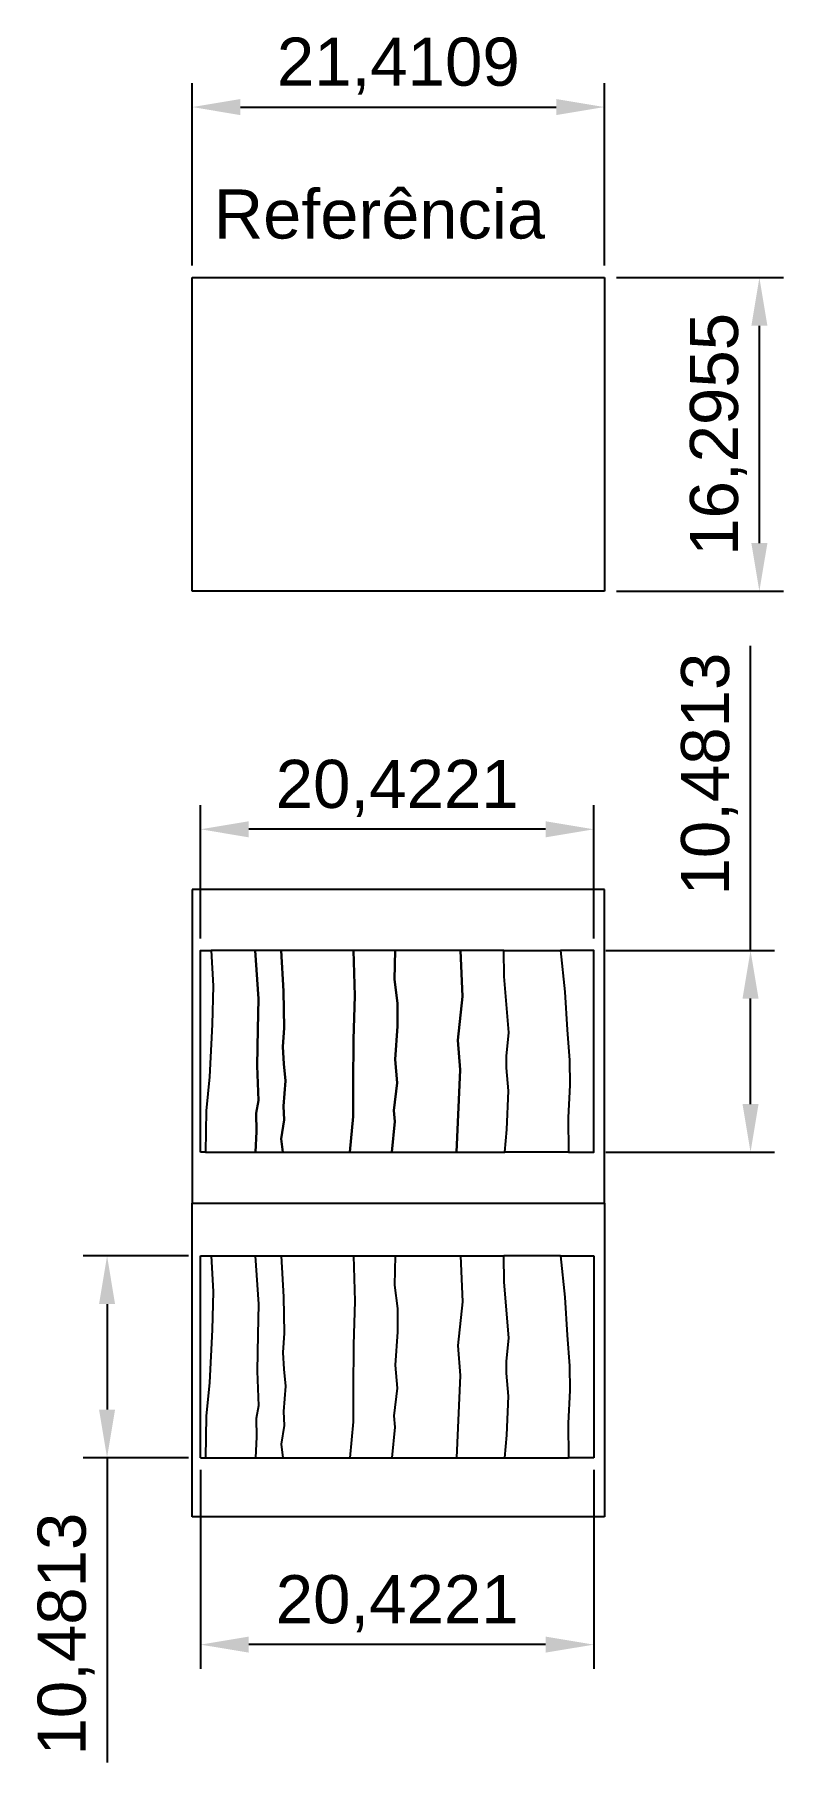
# Model space of a CAD drawing. Header units: millimetres. Extents: x -8.6 to 30.3, y -42.2 to 47.6.
import ezdxf

# ---------------------------------------------------------------- set-up
doc = ezdxf.new("R2010")
doc.units = ezdxf.units.MM
doc.styles.get("Standard").update_dxf_attribs({"font": 'arial.ttf'})
doc.dimstyles.new('ISO-25', dxfattribs={"dimtxt": 2.5, "dimasz": 2.5, "dimexe": 1.25, "dimexo": 0.625, "dimtad": 1, "dimdec": 4, "dimtxsty": 'Standard', "dimcen": 2.5, "dimadec": 0, "dimazin": 0, "dimtfac": 1, "dimtdec": 4, "dimtmove": 0, "dimatfit": 3, "dimfxl": 1, "dimarcsym": 0})
picture_1 = doc.add_image_def('image1.tif', size_in_pixel=(1624, 1236))
picture_2 = doc.add_image_def('image2.tif', size_in_pixel=(1624, 1236))

# ---------------------------------------------------------------- blocks, each defined once
blk = doc.blocks.new('*D1')
at = {"color": 0, "lineweight": -2, "transparency": 16777216}
for p, q in [((21.601, 34.965), (30.281, 34.965)), ((29.031, 21.17), (29.031, 32.465)), ((21.601, 18.67), (30.281, 18.67))]:
    blk.add_line(p, q, dxfattribs=at)
at = {"color": 0, "transparency": 16777216}
for points in [[(28.615, 32.465), (29.448, 32.465), (29.031, 34.965)], [(28.615, 21.17), (29.448, 21.17), (29.031, 18.67)]]:
    blk.add_solid(points, dxfattribs=at)
at = {"layer": 'Defpoints', "color": 0, "transparency": 16777216}
for p in [(20.976, 34.965), (29.031, 34.965), (20.976, 18.67)]:
    blk.add_point(p, dxfattribs=at)
at = {"color": 0, "transparency": 16777216, "insert": (26.904, 26.818), "char_height": 2.5, "attachment_point": 5, "rotation": 90}
blk.add_mtext('16,2955', dxfattribs=at)
blk = doc.blocks.new('*D2')
at = {"color": 0, "lineweight": -2, "transparency": 16777216}
for p, q in [((-0.435, 35.59), (-0.435, 45.075)), ((20.976, 35.59), (20.976, 45.075)), ((2.065, 43.825), (18.476, 43.825))]:
    blk.add_line(p, q, dxfattribs=at)
at = {"color": 0, "transparency": 16777216}
for points in [[(2.065, 44.242), (2.065, 43.408), (-0.435, 43.825)], [(18.476, 44.242), (18.476, 43.408), (20.976, 43.825)]]:
    blk.add_solid(points, dxfattribs=at)
at = {"layer": 'Defpoints', "color": 0, "transparency": 16777216}
for p in [(20.976, 43.825), (-0.435, 34.965), (20.976, 34.965)]:
    blk.add_point(p, dxfattribs=at)
at = {"color": 0, "transparency": 16777216, "insert": (10.27, 45.952), "char_height": 2.5, "attachment_point": 5}
blk.add_mtext('21,4109', dxfattribs=at)
blk = doc.blocks.new('*D5')
at = {"color": 0, "lineweight": -2, "transparency": 16777216}
for p, q in [((0, -26.977), (0, -37.317)), ((20.422, -26.977), (20.422, -37.317)), ((17.922, -36.067), (2.5, -36.067))]:
    blk.add_line(p, q, dxfattribs=at)
at = {"color": 0, "transparency": 16777216}
for points in [[(2.5, -35.65), (2.5, -36.483), (0, -36.067)], [(17.922, -35.65), (17.922, -36.483), (20.422, -36.067)]]:
    blk.add_solid(points, dxfattribs=at)
at = {"layer": 'Defpoints', "color": 0, "transparency": 16777216}
for p in [(0, -26.352), (20.422, -26.352), (0, -36.067)]:
    blk.add_point(p, dxfattribs=at)
at = {"color": 0, "transparency": 16777216, "insert": (10.211, -33.939), "char_height": 2.5, "attachment_point": 5}
blk.add_mtext('20,4221', dxfattribs=at)
blk = doc.blocks.new('*D10')
at = {"color": 0, "lineweight": -2, "transparency": 16777216}
for p, q in [((28.571, 0), (28.571, 15.836)), ((21.047, 0), (29.821, 0)), ((28.571, -7.981), (28.571, -2.5)), ((21.047, -10.481), (29.821, -10.481))]:
    blk.add_line(p, q, dxfattribs=at)
at = {"color": 0, "transparency": 16777216}
for points in [[(28.154, -2.5), (28.988, -2.5), (28.571, 0)], [(28.154, -7.981), (28.988, -7.981), (28.571, -10.481)]]:
    blk.add_solid(points, dxfattribs=at)
at = {"layer": 'Defpoints', "color": 0, "transparency": 16777216}
for p in [(20.422, 0), (28.571, 0), (20.422, -10.481)]:
    blk.add_point(p, dxfattribs=at)
at = {"color": 0, "transparency": 16777216, "insert": (26.443, 9.168), "char_height": 2.5, "attachment_point": 5, "rotation": 90}
blk.add_mtext('10,4813', dxfattribs=at)
blk = doc.blocks.new('*D11')
at = {"color": 0, "lineweight": -2, "transparency": 16777216}
for p, q in [((0, 0.625), (0, 7.548)), ((20.422, 0.625), (20.422, 7.548)), ((17.922, 6.298), (2.5, 6.298))]:
    blk.add_line(p, q, dxfattribs=at)
at = {"color": 0, "transparency": 16777216}
for points in [[(2.5, 6.715), (2.5, 5.881), (0, 6.298)], [(17.922, 6.715), (17.922, 5.881), (20.422, 6.298)]]:
    blk.add_solid(points, dxfattribs=at)
at = {"layer": 'Defpoints', "color": 0, "transparency": 16777216}
for p in [(0, 6.298), (0, 0), (20.422, 0)]:
    blk.add_point(p, dxfattribs=at)
at = {"color": 0, "transparency": 16777216, "insert": (10.211, 8.425), "char_height": 2.5, "attachment_point": 5}
blk.add_mtext('20,4221', dxfattribs=at)
blk = doc.blocks.new('*D12')
at = {"color": 0, "lineweight": -2, "transparency": 16777216}
for p, q in [((-0.625, -15.871), (-6.112, -15.871)), ((-4.862, -18.371), (-4.862, -23.852)), ((-0.625, -26.352), (-6.112, -26.352)), ((-4.862, -26.352), (-4.862, -42.188))]:
    blk.add_line(p, q, dxfattribs=at)
at = {"color": 0, "transparency": 16777216}
for points in [[(-5.279, -18.371), (-4.446, -18.371), (-4.862, -15.871)], [(-5.279, -23.852), (-4.446, -23.852), (-4.862, -26.352)]]:
    blk.add_solid(points, dxfattribs=at)
at = {"layer": 'Defpoints', "color": 0, "transparency": 16777216}
for p in [(0, -15.871), (-4.862, -26.352), (0, -26.352)]:
    blk.add_point(p, dxfattribs=at)
at = {"color": 0, "transparency": 16777216, "insert": (-6.99, -35.52), "char_height": 2.5, "attachment_point": 5, "rotation": 90}
blk.add_mtext('10,4813', dxfattribs=at)

msp = doc.modelspace()

# ---------------------------------------------------------------- linework, layer by layer
for p, q in [((0, -26.35243), (0, -15.87108)), ((0, -15.87108), (0.54869, -15.87108)), ((0.54869, -15.87108), (2.83805, -15.87108)), ((2.83805, -15.87108), (4.18065, -15.87108)), ((4.18065, -15.87108), (7.93745, -15.87108)), ((7.93745, -15.87108), (10.10369, -15.87108)), ((10.10369, -15.87108), (13.50149, -15.87108)), ((13.50149, -15.87108), (15.75291, -15.87108)), ((18.70177, -15.87108), (15.75291, -15.87108)), ((18.70177, -15.87108), (20.42214, -15.87108)), ((20.42214, -15.87108), (20.42214, -26.35243)), ((0, -26.35243), (0.25798, -26.35243)), ((0.25798, -26.35243), (2.85469, -26.35243)), ((2.85469, -26.35243), (4.26154, -26.35243)), ((4.26154, -26.35243), (7.74588, -26.35243)), ((7.74588, -26.35243), (9.92564, -26.35243)), ((9.92564, -26.35243), (13.2878, -26.35243)), ((13.2878, -26.35243), (15.79747, -26.35243)), ((15.79747, -26.35243), (19.11378, -26.35243)), ((20.42214, -26.35243), (19.11378, -26.35243))]:
    msp.add_line(p, q)
for points in [[(0, -10.48134), (0, 0), (0.54869, 0), (0.6563, -1.83938), (0.59928, -3.84039), (0.46404, -6.56679), (0.28421, -8.32326), (0.25798, -10.48134)], [(0.54869, 0), (0.6563, -1.83938), (0.59928, -3.84039), (0.46404, -6.56679), (0.28421, -8.32326), (0.25798, -10.48134), (2.85469, -10.48134), (2.89525, -9.40284), (2.89182, -8.45412), (3.00831, -7.78824), (2.93928, -5.99213), (2.97175, -4.08904), (2.99873, -2.50796), (2.83805, 0)], [(4.26154, -10.48134), (4.17933, -9.78745), (4.34238, -8.802), (4.30486, -8.08971), (4.41528, -6.77319), (4.31757, -5.88308), (4.273, -5.01235), (4.34525, -4.01904), (4.31165, -2.12056), (4.18065, 0), (2.83805, 0), (2.99873, -2.50796), (2.97175, -4.08904), (2.93928, -5.99213), (3.00831, -7.78824), (2.89182, -8.45412), (2.89525, -9.40284), (2.85469, -10.48134)], [(7.74588, -10.48134), (7.92695, -8.61859), (7.93272, -6.93671), (7.9411, -4.62018), (8.01038, -2.35194), (7.93745, 0), (4.18065, 0), (4.31165, -2.12056), (4.34525, -4.01904), (4.273, -5.01235), (4.31757, -5.88308), (4.41528, -6.77319), (4.30486, -8.08971), (4.34238, -8.802), (4.17933, -9.78745), (4.26154, -10.48134)], [(7.93745, 0), (8.01038, -2.35194), (7.9411, -4.62018), (7.93272, -6.93671), (7.92695, -8.61859), (7.74588, -10.48134), (9.92564, -10.48134), (10.09458, -8.89224), (10.03652, -8.31224), (10.21088, -6.87088), (10.10409, -5.66744), (10.23243, -3.9396), (10.2232, -2.73116), (10.06626, -1.51348), (10.10369, 0)], [(10.10369, 0), (10.06626, -1.51348), (10.2232, -2.73116), (10.23243, -3.9396), (10.10409, -5.66744), (10.21088, -6.87088), (10.03652, -8.31224), (10.09458, -8.89224), (9.92564, -10.48134), (13.2878, -10.48134), (13.48482, -6.20424), (13.3664, -4.65892), (13.61313, -2.38429), (13.50149, 0)], [(13.50149, 0), (13.61313, -2.38429), (13.3664, -4.65892), (13.48482, -6.20424), (13.2878, -10.48134), (15.79747, -10.48134), (15.91, -9.30798), (15.99226, -7.2914), (15.88582, -6.09078), (15.89037, -5.49008), (16.01799, -4.25371), (15.76514, -1.35441), (15.75291, 0)], [(15.79747, -10.48134), (15.91, -9.30798), (15.99226, -7.2914), (15.88582, -6.09078), (15.89037, -5.49008), (16.01799, -4.25371), (15.76514, -1.35441), (15.75291, 0), (18.70177, 0), (18.92192, -2.14942), (19.04551, -4.12233), (19.15924, -5.70231), (19.18383, -6.99944), (19.09885, -8.68142), (19.11378, -10.48134)], [(18.70177, 0), (18.92192, -2.14942), (19.04551, -4.12233), (19.15924, -5.70231), (19.18383, -6.99944), (19.09885, -8.68142), (19.11378, -10.48134), (20.42214, -10.48134), (20.42214, 0)]]:
    msp.add_lwpolyline(points, close=True)
for points in [[(0.54869, -15.87108), (0.6563, -17.71047), (0.59928, -19.71147), (0.46404, -22.43787), (0.28421, -24.19435), (0.25798, -26.35243)], [(2.83805, -15.87108), (2.99873, -18.37904), (2.97175, -19.96012), (2.93928, -21.86321), (3.00831, -23.65932), (2.89182, -24.32521), (2.89525, -25.27393), (2.85469, -26.35243)], [(4.18065, -15.87108), (4.31165, -17.99164), (4.34525, -19.89013), (4.273, -20.88343), (4.31757, -21.75416), (4.41528, -22.64427), (4.30486, -23.96079), (4.34238, -24.67308), (4.17933, -25.65854), (4.26154, -26.35243)], [(7.93745, -15.87108), (8.01038, -18.22302), (7.9411, -20.49126), (7.93272, -22.80779), (7.92695, -24.48967), (7.74588, -26.35243)], [(10.10369, -15.87108), (10.06626, -17.38457), (10.2232, -18.60224), (10.23243, -19.81069), (10.10409, -21.53852), (10.21088, -22.74197), (10.03652, -24.18333), (10.09458, -24.76333), (9.92564, -26.35243)], [(13.50149, -15.87108), (13.61313, -18.25537), (13.3664, -20.53), (13.48482, -22.07532), (13.2878, -26.35243)], [(15.79747, -26.35243), (15.91, -25.17906), (15.99226, -23.16248), (15.88582, -21.96187), (15.89037, -21.36117), (16.01799, -20.1248), (15.76514, -17.2255), (15.75291, -15.87108)], [(18.70177, -15.87108), (18.92192, -18.0205), (19.04551, -19.99341), (19.15924, -21.57339), (19.18383, -22.87052), (19.09885, -24.55251), (19.11378, -26.35243)]]:
    msp.add_lwpolyline(points)

# ---------------------------------------------------------------- texts
at = {"insert": (0.67779, 39.54323), "char_height": 2.549012, "attachment_point": 1}
msp.add_mtext_dynamic_manual_height_columns('Referência', width=23.8755366, gutter_width=12.74506, heights=[0], dxfattribs=at)

# ---------------------------------------------------------------- dimensions: what is measured, and where the dimension line sits
for base, p1, p2, picture, middle in [((20.97584, 43.82493), (-0.43507, 34.96549), (20.97584, 34.96549), '*D2', (10.27038, 45.95232)), ((0, 6.29794), (20.42214, 0), (0, 0), '*D11', (10.21107, 8.42533)), ((0, -36.06657), (20.42214, -26.35243), (0, -26.35243), '*D5', (10.21107, -33.93919))]:
    dim = msp.add_linear_dim(base=base, p1=p1, p2=p2, dimstyle='ISO-25')
    dim.commit()
    dim.dimension.update_dxf_attribs({"geometry": picture, "text_midpoint": middle})
for base, p1, p2, picture, middle in [((29.03126, 34.96549), (20.97584, 18.67), (20.97584, 34.96549), '*D1', (26.90387, 26.81774)), ((28.57084, 0), (20.42214, -10.48134), (20.42214, 0), '*D10', (26.44345, 9.1678)), ((-4.862393, -26.352427), (0, -15.871084), (0, -26.352427), '*D12', (-6.98978, -35.520231))]:
    dim = msp.add_linear_dim(base=base, p1=p1, p2=p2, angle=90, dimstyle='ISO-25')
    dim.commit()
    dim.dimension.update_dxf_attribs({"geometry": picture, "text_midpoint": middle})

# ---------------------------------------------------------------- pictures from other files: only their frames are drawn
image = msp.add_image(picture_1, insert=(-0.43507, 18.67), size_in_units=(21.41091, 16.2955))
image.dxf.flags = 7
image = msp.add_image(picture_1, insert=(-0.43507, 3.1667), size_in_units=(21.41091, 16.2955))
image.dxf.v_pixel = (8e-19, -0.013184059)
image.dxf.flags = 7
image = msp.add_image(picture_2, insert=(-0.43507, -29.42429), size_in_units=(21.41091, 16.2955))
image.dxf.flags = 7

doc.saveas('drawing.dxf')
